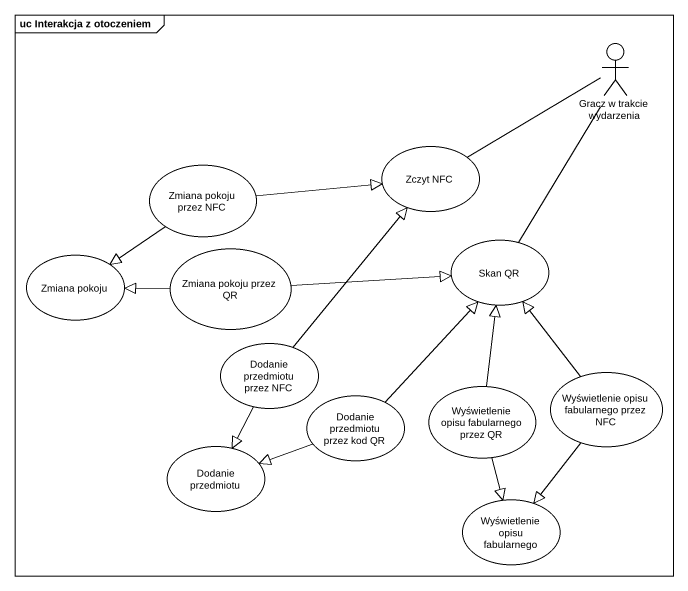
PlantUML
@startuml
mainframe uc Interakcja z otoczeniem
actor "Gracz w trakcie wydarzenia" as Gracz_w_trakcie_wydarzenia
usecase "Zczyt NFC" as Zczyt_NFC
usecase "Zmiana pokoju przez NFC" as Zmiana_pokoju_przez_NFC
usecase "Skan QR" as Skan_QR
usecase "Zmiana pokoju" as Zmiana_pokoju
usecase "Zmiana pokoju przez QR" as Zmiana_pokoju_przez_QR
usecase "Dodanie przedmiotu przez NFC" as Dodanie_przedmiotu_przez_NFC
usecase "Dodanie przedmiotu przez kod QR" as Dodanie_przedmiotu_przez
usecase "Wyświetlenie opisu fabularnego przez QR" as Wyświetlenie_opisu
usecase "Wyświetlenie opisu fabularnego przez NFC" as Wyświetlenie_opisu_2
usecase "Dodanie przedmiotu" as Dodanie_przedmiotu
usecase "Wyświetlenie opisu fabularnego" as Wyświetlenie_opisu_3
Gracz_w_trakcie_wydarzenia -left- Zczyt_NFC
Gracz_w_trakcie_wydarzenia -- Skan_QR
Zmiana_pokoju_przez_NFC -right-|> Zczyt_NFC
Zmiana_pokoju_przez_NFC --|> Zmiana_pokoju
Zmiana_pokoju_przez_QR -right-|> Skan_QR
Zmiana_pokoju_przez_QR -left-|> Zmiana_pokoju
Dodanie_przedmiotu_przez_NFC -up-|> Zczyt_NFC
Dodanie_przedmiotu_przez_NFC --|> Dodanie_przedmiotu
Dodanie_przedmiotu_przez -up-|> Skan_QR
Dodanie_przedmiotu_przez -left-|> Dodanie_przedmiotu
Wyświetlenie_opisu -up-|> Skan_QR
Wyświetlenie_opisu --|> Wyświetlenie_opisu_3
Wyświetlenie_opisu_2 -up-|> Skan_QR
Wyświetlenie_opisu_2 --|> Wyświetlenie_opisu_3
@enduml
